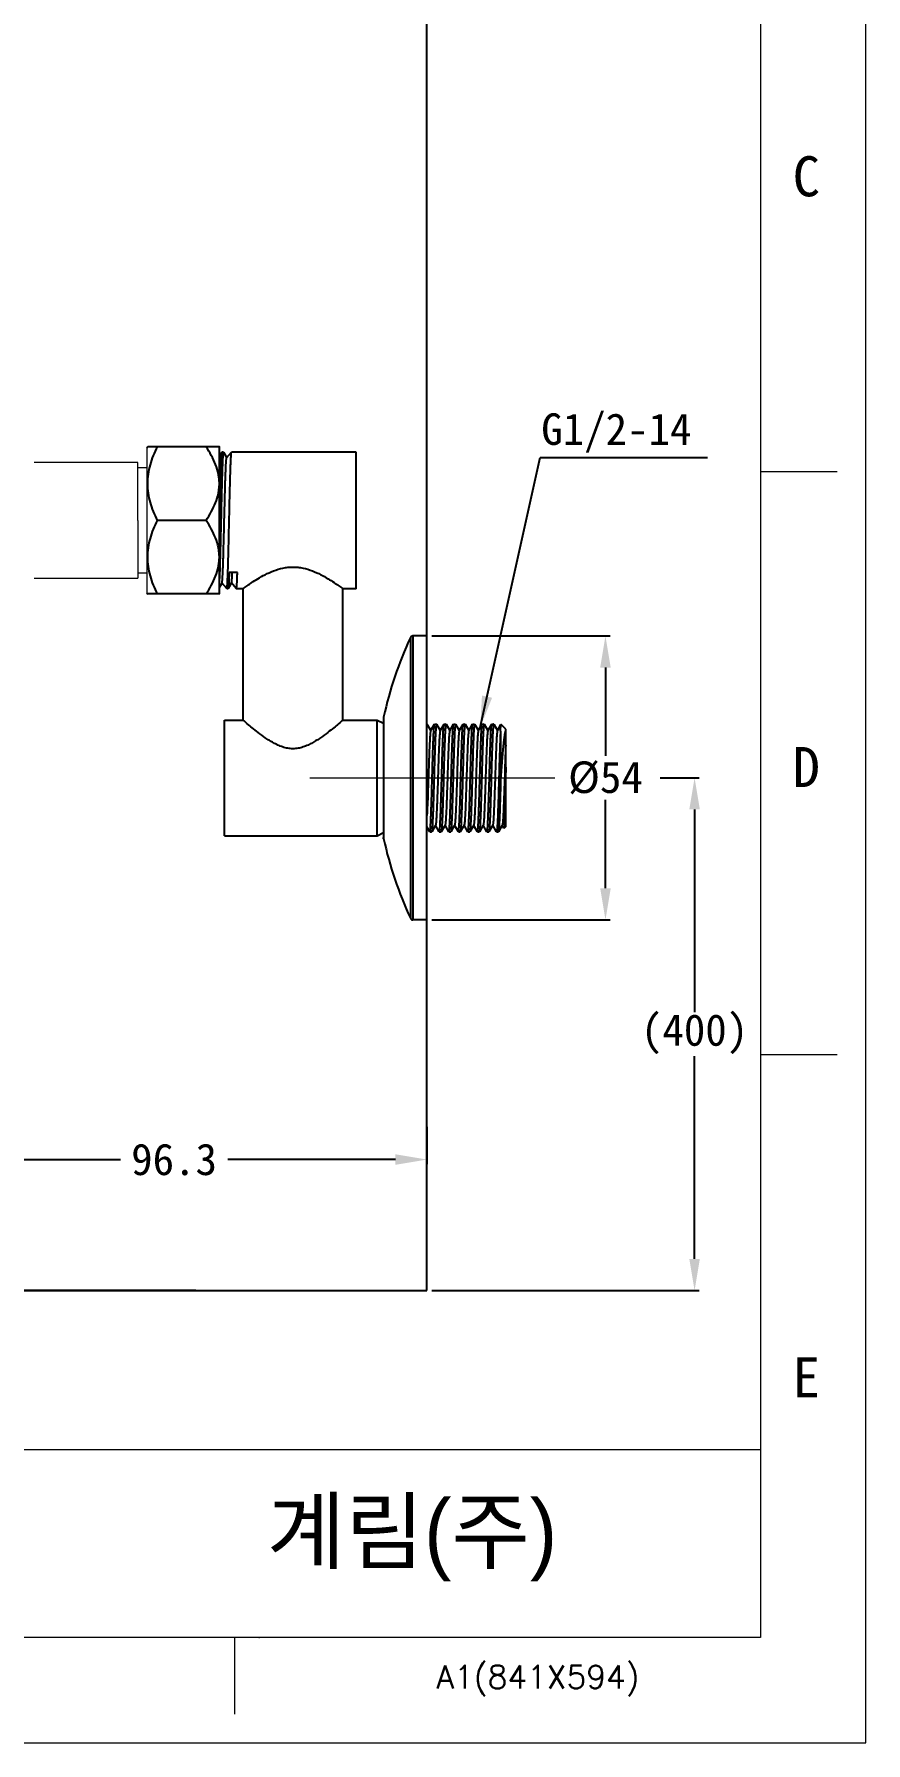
# Model space of a CAD drawing. Header units: millimetres. Extents: x 1891 to 3932, y -543 to 1323.
# Drawn here: x 3773.5 to 3931.8, y -542.6 to -217.5 of the extents above; entities that cross this region are included whole.
import ezdxf

# ---------------------------------------------------------------- set-up
doc = ezdxf.new("R2010")
doc.units = ezdxf.units.MM
doc.linetypes.add('CENTERX2', pattern=[101.6, 63.5, -12.7, 12.7, -12.7])
for name, color, linetype, lineweight in [('CENTER', 1, 'CENTERX2', 15), ('DIM', 3, 'Continuous', 9), ('FORM', 7, 'Continuous', 13)]:
    doc.layers.add(name, color=color, linetype=linetype, lineweight=lineweight)
doc.layers.add('TEXT', color=2, linetype='Continuous')
doc.layers.add('벽', color=2, linetype='Continuous')
doc.styles.add('ROMANS', font='romans')
doc.dimstyles.new('겸용-샤워욕조용1', dxfattribs={"dimscale": 0.6, "dimtxt": 10, "dimasz": 10, "dimexe": 1.5, "dimexo": 1.5, "dimgap": 2, "dimtad": 0, "dimtih": 1, "dimtoh": 1, "dimdec": 1, "dimdsep": 46, "dimtxsty": 'Standard', "dimcen": 2.5, "dimclrd": 5, "dimclre": 5, "dimclrt": 5, "dimadec": 1, "dimazin": 2, "dimtfac": 1, "dimtdec": 1, "dimtmove": 0, "dimatfit": 3, "dimfxl": 1.25, "dimarcsym": 0})

# ---------------------------------------------------------------- blocks, each defined once
blk = doc.blocks.new('*D61')
at = {"layer": 'Defpoints', "color": 0, "lineweight": 18, "transparency": 16777216}
for p in [(3805.17, -186.75), (3570.19, -456.53), (3805.17, -456.53)]:
    blk.add_point(p, dxfattribs=at)
at = {"layer": 'DIM', "color": 5, "lineweight": -2, "transparency": 16777216}
for p, q in [((3804.27, -186.75), (3569.29, -186.75)), ((3570.19, -192.75), (3570.19, -317.44)), ((3570.19, -450.53), (3570.19, -325.84)), ((3804.27, -456.53), (3569.29, -456.53))]:
    blk.add_line(p, q, dxfattribs=at)
at = {"layer": 'DIM', "color": 5, "lineweight": 18, "transparency": 16777216}
for points in [[(3569.19, -192.75), (3571.19, -192.75), (3570.19, -186.75)], [(3569.19, -450.53), (3571.19, -450.53), (3570.19, -456.53)]]:
    blk.add_solid(points, dxfattribs=at)
at = {"layer": 'DIM', "color": 5, "transparency": 16777216, "insert": (3570.19, -321.64), "char_height": 6, "attachment_point": 5}
blk.add_mtext('(1600)', dxfattribs=at)
blk = doc.blocks.new('*D64')
at = {"layer": 'Defpoints', "color": 0, "lineweight": 18, "transparency": 16777216}
for p in [(3848.25, -332.01), (3848.25, -386.01), (3882.22, -386.01)]:
    blk.add_point(p, dxfattribs=at)
at = {"layer": 'DIM', "color": 5, "lineweight": -2, "transparency": 16777216}
for p, q in [((3849.15, -332.01), (3883.12, -332.01)), ((3882.22, -338.01), (3882.22, -354.81)), ((3882.22, -380.01), (3882.22, -363.21)), ((3849.15, -386.01), (3883.12, -386.01))]:
    blk.add_line(p, q, dxfattribs=at)
at = {"layer": 'DIM', "color": 5, "lineweight": 18, "transparency": 16777216}
for points in [[(3881.22, -338.01), (3883.22, -338.01), (3882.22, -332.01)], [(3881.22, -380.01), (3883.22, -380.01), (3882.22, -386.01)]]:
    blk.add_solid(points, dxfattribs=at)
at = {"layer": 'DIM', "color": 5, "transparency": 16777216, "insert": (3882.22, -359.01), "char_height": 6, "attachment_point": 5}
blk.add_mtext('%%C54', dxfattribs=at)
blk = doc.blocks.new('*D65')
at = {"layer": 'Defpoints', "color": 0, "lineweight": 18, "transparency": 16777216}
for p in [(3891.71, -359.01), (3848.25, -456.53), (3899.18, -456.53)]:
    blk.add_point(p, dxfattribs=at)
at = {"layer": 'DIM', "color": 5, "lineweight": -2, "transparency": 16777216}
for p, q in [((3892.61, -359.01), (3900.08, -359.01)), ((3899.18, -365.01), (3899.18, -403.57)), ((3899.18, -450.53), (3899.18, -411.97)), ((3849.15, -456.53), (3900.08, -456.53))]:
    blk.add_line(p, q, dxfattribs=at)
at = {"layer": 'DIM', "color": 5, "lineweight": 18, "transparency": 16777216}
for points in [[(3898.18, -365.01), (3900.18, -365.01), (3899.18, -359.01)], [(3898.18, -450.53), (3900.18, -450.53), (3899.18, -456.53)]]:
    blk.add_solid(points, dxfattribs=at)
at = {"layer": 'DIM', "color": 5, "transparency": 16777216, "insert": (3899.18, -407.77), "char_height": 6, "attachment_point": 5}
blk.add_mtext('(400)', dxfattribs=at)
blk = doc.blocks.new('*D66')
at = {"layer": 'Defpoints', "color": 0, "lineweight": 18, "transparency": 16777216}
for p in [(3752, -424.51), (3848.25, -424.51), (3848.25, -431.62)]:
    blk.add_point(p, dxfattribs=at)
at = {"layer": 'DIM', "color": 5, "lineweight": -2, "transparency": 16777216}
for p, q in [((3752, -425.41), (3752, -432.52)), ((3848.25, -425.41), (3848.25, -432.52)), ((3758, -431.62), (3789.93, -431.62)), ((3842.25, -431.62), (3810.33, -431.62))]:
    blk.add_line(p, q, dxfattribs=at)
at = {"layer": 'DIM', "color": 5, "lineweight": 18, "transparency": 16777216}
for points in [[(3758, -430.62), (3758, -432.62), (3752, -431.62)], [(3842.25, -430.62), (3842.25, -432.62), (3848.25, -431.62)]]:
    blk.add_solid(points, dxfattribs=at)
at = {"layer": 'DIM', "color": 5, "transparency": 16777216, "insert": (3800.13, -431.62), "char_height": 6, "attachment_point": 5}
blk.add_mtext('96.3', dxfattribs=at)

msp = doc.modelspace()

# ---------------------------------------------------------------- linework, layer by layer
at = {"linetype": 'Continuous', "lineweight": 18}
for p, q in [((3793.25, -299.01), (3773.5, -299.01)), ((3793.25, -310.01), (3793.25, -299.01)), ((3794.95, -300.01), (3793.25, -300.01)), ((3793.25, -310.01), (3793.25, -321.01)), ((3773.5, -321.01), (3793.25, -321.01)), ((3793.25, -320.01), (3794.95, -320.01))]:
    msp.add_line(p, q, dxfattribs=at)
at = {"linetype": 'Continuous'}
for p, q in [((3794.95, -296.2), (3795.13, -295.99)), ((3808.75, -296.01), (3795.11, -296.01)), ((3808.73, -295.99), (3808.75, -296.01)), ((3808.75, -324.01), (3808.75, -296.01)), ((3808.75, -297.61), (3809.25, -297.01)), ((3809.25, -297.01), (3809.26, -297.01)), ((3809.5, -297.01), (3809.26, -297.01)), ((3809.51, -297.02), (3809.5, -297.01)), ((3809.51, -297.02), (3810.14, -298.12)), ((3810.13, -298.13), (3811.06, -297.01)), ((3811.06, -297.01), (3811.07, -297.01)), ((3834.75, -297.01), (3811.07, -297.01)), ((3834.75, -323.01), (3834.75, -297.01)), ((3806.21, -310.01), (3796.96, -310.01)), ((3812.18, -319.91), (3810.61, -319.91)), ((3794.95, -323.82), (3795.13, -324.03)), ((3808.75, -324.01), (3795.11, -324.01)), ((3808.73, -324.03), (3808.75, -324.01)), ((3809.25, -321.89), (3808.75, -322.74)), ((3810.16, -323), (3809.24, -321.91)), ((3810.16, -323), (3810.17, -323.01)), ((3810.41, -323.01), (3810.17, -323.01)), ((3810.42, -323), (3810.41, -323.01)), ((3811.06, -321.89), (3810.42, -323)), ((3811.97, -323), (3811.05, -321.91)), ((3811.97, -323), (3811.98, -323.01)), ((3813.25, -323.01), (3811.98, -323.01)), ((3813.25, -348.01), (3813.25, -323.01)), ((3832.25, -348.01), (3832.25, -323.01)), ((3834.75, -323.01), (3832.25, -323.01)), ((3845.12, -332.3), (3845.12, -385.72)), ((3845.57, -332.01), (3845.57, -386.01)), ((3848.25, -332.01), (3845.57, -332.01)), ((3848.25, -386.01), (3848.25, -332.01)), ((3840, -347.45), (3839.98, -347.66)), ((3839.98, -347.7), (3839.98, -370.32)), ((3840, -347.45), (3840, -370.57)), ((3809.75, -370.01), (3809.75, -348.01)), ((3809.75, -348.01), (3813.25, -348.01)), ((3832.25, -348.01), (3838.75, -348.01)), ((3838.75, -370.01), (3838.75, -348.01)), ((3838.75, -348.01), (3839.98, -348.62)), ((3848.25, -348.77), (3848.97, -350.02)), ((3848.95, -350.04), (3849.69, -348.77)), ((3849.69, -348.77), (3849.7, -348.76)), ((3849.7, -348.76), (3850.05, -348.76)), ((3850.07, -348.77), (3850.05, -348.76)), ((3850.07, -348.77), (3850.78, -350.02)), ((3850.77, -350.04), (3851.5, -348.77)), ((3851.5, -348.77), (3851.52, -348.76)), ((3851.52, -348.76), (3851.86, -348.76)), ((3851.88, -348.77), (3851.86, -348.76)), ((3851.88, -348.77), (3852.6, -350.02)), ((3852.58, -350.04), (3853.32, -348.77)), ((3853.32, -348.77), (3853.33, -348.76)), ((3853.33, -348.76), (3853.68, -348.76)), ((3853.69, -348.77), (3853.68, -348.76)), ((3853.69, -348.77), (3854.41, -350.02)), ((3854.4, -350.04), (3855.13, -348.77)), ((3855.13, -348.77), (3855.15, -348.76)), ((3855.15, -348.76), (3855.49, -348.76)), ((3855.51, -348.77), (3855.49, -348.76)), ((3855.51, -348.77), (3856.23, -350.02)), ((3856.21, -350.04), (3856.95, -348.77)), ((3856.95, -348.77), (3856.96, -348.76)), ((3856.96, -348.76), (3857.31, -348.76)), ((3857.32, -348.77), (3857.31, -348.76)), ((3857.32, -348.77), (3858.04, -350.02)), ((3858.02, -350.04), (3858.76, -348.77)), ((3858.76, -348.77), (3858.77, -348.76)), ((3858.77, -348.76), (3859.12, -348.76)), ((3859.14, -348.77), (3859.12, -348.76)), ((3859.14, -348.77), (3859.85, -350.02)), ((3859.84, -350.04), (3860.57, -348.77)), ((3860.57, -348.77), (3860.59, -348.76)), ((3860.59, -348.76), (3860.94, -348.76)), ((3860.95, -348.77), (3860.94, -348.76)), ((3860.95, -348.77), (3861.67, -350.02)), ((3861.65, -350.04), (3862.34, -348.86)), ((3862.25, -350.14), (3862.25, -360.59)), ((3862.34, -348.86), (3862.35, -348.86)), ((3863.25, -349.76), (3862.35, -348.86)), ((3863.25, -368.26), (3863.25, -349.76)), ((3809.75, -370.01), (3838.75, -370.01)), ((3838.75, -370.01), (3839.98, -369.39)), ((3840, -370.57), (3839.98, -370.36)), ((3848.78, -369.25), (3848.25, -368.33)), ((3848.78, -369.25), (3848.8, -369.26)), ((3848.8, -369.26), (3849.14, -369.26)), ((3849.16, -369.25), (3849.14, -369.26)), ((3849.89, -367.97), (3849.16, -369.25)), ((3850.6, -369.25), (3849.88, -368)), ((3850.6, -369.25), (3850.61, -369.26)), ((3850.61, -369.26), (3850.96, -369.26)), ((3850.97, -369.25), (3850.96, -369.26)), ((3851.71, -367.97), (3850.97, -369.25)), ((3852.41, -369.25), (3851.69, -368)), ((3852.41, -369.25), (3852.43, -369.26)), ((3852.43, -369.26), (3852.77, -369.26)), ((3852.79, -369.25), (3852.77, -369.26)), ((3853.52, -367.97), (3852.79, -369.25)), ((3854.23, -369.25), (3853.51, -368)), ((3854.23, -369.25), (3854.24, -369.26)), ((3854.24, -369.26), (3854.59, -369.26)), ((3854.6, -369.25), (3854.59, -369.26)), ((3855.34, -367.97), (3854.6, -369.25)), ((3856.04, -369.25), (3855.32, -368)), ((3856.04, -369.25), (3856.05, -369.26)), ((3856.05, -369.26), (3856.4, -369.26)), ((3856.41, -369.25), (3856.4, -369.26)), ((3857.15, -367.97), (3856.41, -369.25)), ((3857.85, -369.25), (3857.13, -368)), ((3857.85, -369.25), (3857.87, -369.26)), ((3857.87, -369.26), (3858.21, -369.26)), ((3858.23, -369.25), (3858.21, -369.26)), ((3858.96, -367.97), (3858.23, -369.25)), ((3859.67, -369.25), (3858.95, -368)), ((3859.67, -369.25), (3859.68, -369.26)), ((3859.68, -369.26), (3860.03, -369.26)), ((3860.04, -369.25), (3860.03, -369.26)), ((3860.78, -367.97), (3860.04, -369.25)), ((3861.48, -369.25), (3860.76, -368)), ((3861.5, -369.26), (3861.48, -369.25)), ((3861.5, -369.26), (3861.84, -369.26)), ((3861.86, -369.25), (3861.84, -369.26)), ((3862.59, -367.97), (3861.86, -369.25)), ((3862.91, -368.58), (3862.58, -368)), ((3862.92, -368.59), (3862.91, -368.58)), ((3863.25, -368.26), (3862.92, -368.59)), ((3848.25, -386.01), (3845.57, -386.01))]:
    msp.add_line(p, q, dxfattribs=at)
at = {"lineweight": 18}
msp.add_line((3794.95, -296.2), (3794.95, -323.82), dxfattribs=at)
at = {"linetype": 'Continuous'}
for centre, radius, start, end in [((3909.98, -362.62), 71.6, 154.9417, 167.7627), ((3845.57, -332.51), 0.5, 90, 154.9417), ((3909.98, -355.39), 71.6, 192.2373, 205.0583), ((3845.57, -385.51), 0.5, 205.0583, 270)]:
    msp.add_arc(centre, radius, start, end, dxfattribs=at)
for points, knots in [([(3796.96, -310.01), (3796.69, -309.46), (3796.19, -308.34), (3795.59, -306.6), (3795.2, -304.82), (3795.07, -303.01), (3795.2, -301.2), (3795.59, -299.42), (3796.19, -297.68), (3796.69, -296.56), (3796.96, -296.01)], [0, 0, 0, 0, 0.1264, 0.251772, 0.376187, 0.5, 0.623813, 0.748228, 0.873599, 1, 1, 1, 1]), ([(3806.21, -310.01), (3806.57, -309.48), (3807.24, -308.4), (3808.06, -306.68), (3808.52, -305.17), (3808.71, -303.94), (3808.76, -303.01), (3808.71, -302.08), (3808.52, -300.85), (3808.06, -299.34), (3807.24, -297.62), (3806.57, -296.54), (3806.21, -296.01)], [0, 0, 0, 0, 0.127249, 0.252923, 0.376955, 0.438557, 0.5, 0.561443, 0.623045, 0.747077, 0.872751, 1, 1, 1, 1]), ([(3808.8, -310.01), (3808.82, -309.18), (3808.86, -307.55), (3808.91, -305.54), (3808.94, -304), (3808.97, -302.92), (3809, -301.9), (3809.03, -300.97), (3809.05, -300.11), (3809.08, -299.35), (3809.11, -298.69), (3809.13, -298.21), (3809.15, -297.87), (3809.17, -297.66), (3809.18, -297.48), (3809.19, -297.33), (3809.21, -297.21), (3809.22, -297.12), (3809.23, -297.06), (3809.24, -297.03), (3809.25, -297.02), (3809.25, -297.01)], [0, 0, 0, 0, 0.191766, 0.3764, 0.463891, 0.547066, 0.625151, 0.69742, 0.763204, 0.821888, 0.872929, 0.915857, 0.93415, 0.950275, 0.964194, 0.975875, 0.985298, 0.992448, 0.997325, 0.998927, 1, 1, 1, 1]), ([(3809.5, -297.01), (3809.5, -297.01), (3809.49, -297.01), (3809.48, -297.04), (3809.47, -297.08), (3809.45, -297.16), (3809.44, -297.27), (3809.43, -297.41), (3809.41, -297.58), (3809.4, -297.78), (3809.38, -298.01), (3809.37, -298.27), (3809.35, -298.67), (3809.33, -299.23), (3809.3, -299.99), (3809.27, -300.85), (3809.24, -301.79), (3809.21, -302.81), (3809.19, -303.9), (3809.15, -305.46), (3809.1, -307.51), (3809.06, -309.16), (3809.05, -310.01)], [0, 0, 0, 0, 0.000622, 0.001676, 0.005443, 0.01154, 0.019991, 0.030785, 0.043902, 0.059316, 0.076989, 0.096882, 0.118947, 0.169376, 0.227796, 0.293647, 0.366293, 0.445038, 0.529123, 0.617742, 0.805123, 1, 1, 1, 1]), ([(3809.25, -321.89), (3809.25, -321.88), (3809.26, -321.84), (3809.28, -321.78), (3809.29, -321.68), (3809.3, -321.57), (3809.32, -321.42), (3809.34, -321.17), (3809.36, -320.8), (3809.39, -320.28), (3809.41, -319.67), (3809.44, -318.97), (3809.47, -318.18), (3809.5, -317.32), (3809.53, -316.05), (3809.58, -314.34), (3809.63, -312.17), (3809.69, -309.93), (3809.74, -307.69), (3809.79, -305.87), (3809.83, -304.47), (3809.85, -303.49), (3809.88, -302.57), (3809.91, -301.72), (3809.94, -300.95), (3809.96, -300.26), (3809.99, -299.66), (3810.01, -299.22), (3810.03, -298.91), (3810.05, -298.72), (3810.06, -298.56), (3810.08, -298.42), (3810.09, -298.31), (3810.1, -298.22), (3810.11, -298.17), (3810.12, -298.14), (3810.13, -298.13), (3810.13, -298.13)], [0, 0, 0, 0, 0.001686, 0.004474, 0.008384, 0.013415, 0.019558, 0.026802, 0.044526, 0.066431, 0.092316, 0.121947, 0.15505, 0.191323, 0.230433, 0.315701, 0.407727, 0.503133, 0.59842, 0.690089, 0.733508, 0.774779, 0.813522, 0.849381, 0.882028, 0.911162, 0.936517, 0.957862, 0.966967, 0.975001, 0.981947, 0.987787, 0.992512, 0.996116, 0.9986, 0.99943, 1, 1, 1, 1]), ([(3810.62, -310.01), (3810.64, -309.18), (3810.67, -307.55), (3810.72, -305.54), (3810.76, -304), (3810.79, -302.92), (3810.81, -301.9), (3810.84, -300.97), (3810.87, -300.11), (3810.9, -299.35), (3810.92, -298.69), (3810.95, -298.21), (3810.97, -297.87), (3810.98, -297.66), (3810.99, -297.48), (3811.01, -297.33), (3811.02, -297.21), (3811.03, -297.12), (3811.05, -297.06), (3811.06, -297.03), (3811.06, -297.02), (3811.06, -297.01)], [0, 0, 0, 0, 0.191766, 0.376402, 0.463893, 0.547067, 0.625151, 0.697421, 0.763205, 0.82189, 0.872931, 0.915859, 0.934152, 0.950276, 0.964195, 0.975876, 0.985299, 0.992448, 0.997325, 0.998928, 1, 1, 1, 1]), ([(3796.96, -324.01), (3796.69, -323.46), (3796.19, -322.34), (3795.59, -320.6), (3795.2, -318.82), (3795.07, -317.01), (3795.2, -315.2), (3795.59, -313.42), (3796.19, -311.68), (3796.69, -310.56), (3796.96, -310.01)], [0, 0, 0, 0, 0.126401, 0.251772, 0.376188, 0.5, 0.623813, 0.748228, 0.8736, 1, 1, 1, 1]), ([(3806.21, -324.01), (3806.57, -323.48), (3807.24, -322.4), (3808.06, -320.68), (3808.52, -319.17), (3808.71, -317.94), (3808.76, -317.01), (3808.71, -316.08), (3808.52, -314.85), (3808.06, -313.34), (3807.24, -311.62), (3806.57, -310.54), (3806.21, -310.01)], [0, 0, 0, 0, 0.127249, 0.252923, 0.376955, 0.438557, 0.5, 0.561443, 0.623045, 0.747077, 0.872751, 1, 1, 1, 1]), ([(3808.75, -312.42), (3808.76, -312.22), (3808.77, -311.42), (3808.79, -310.61), (3808.8, -310.01)], [0, 0, 0, 0, 0.248122, 1, 1, 1, 1]), ([(3809.05, -310.01), (3809.02, -311.1), (3808.97, -313.22), (3808.9, -316.22), (3808.83, -318.82), (3808.78, -320.4), (3808.75, -321.09)], [0, 0, 0, 0, 0.296087, 0.572996, 0.812807, 1, 1, 1, 1]), ([(3810.17, -323.01), (3810.17, -323.01), (3810.17, -323), (3810.18, -322.98), (3810.2, -322.94), (3810.21, -322.86), (3810.22, -322.75), (3810.24, -322.61), (3810.25, -322.44), (3810.27, -322.24), (3810.28, -322.01), (3810.29, -321.75), (3810.31, -321.35), (3810.34, -320.78), (3810.37, -320.03), (3810.39, -319.17), (3810.42, -318.23), (3810.45, -317.21), (3810.48, -316.12), (3810.52, -314.56), (3810.56, -312.51), (3810.6, -310.85), (3810.62, -310.01)], [0, 0, 0, 0, 0.000622, 0.001676, 0.005443, 0.01154, 0.019991, 0.030785, 0.043903, 0.059317, 0.076991, 0.096883, 0.118948, 0.169377, 0.227797, 0.293647, 0.366293, 0.445038, 0.529124, 0.617744, 0.805124, 1, 1, 1, 1]), ([(3810.61, -319.91), (3810.6, -320.13), (3810.59, -320.55), (3810.56, -321.15), (3810.54, -321.66), (3810.52, -322.09), (3810.5, -322.4), (3810.48, -322.61), (3810.47, -322.73), (3810.45, -322.83), (3810.44, -322.91), (3810.43, -322.96), (3810.42, -322.99), (3810.42, -323)], [0, 0, 0, 0, 0.215269, 0.406999, 0.573701, 0.714281, 0.827811, 0.874179, 0.913516, 0.945772, 0.970911, 0.988941, 1, 1, 1, 1]), ([(3811.06, -321.89), (3811.06, -321.88), (3811.07, -321.86), (3811.08, -321.82), (3811.09, -321.77), (3811.1, -321.68), (3811.12, -321.53), (3811.14, -321.3), (3811.16, -321.03), (3811.18, -320.71), (3811.2, -320.33), (3811.21, -320.07), (3811.22, -319.93)], [0, 0, 0, 0, 0.013035, 0.032635, 0.058959, 0.092038, 0.178415, 0.291545, 0.430925, 0.595954, 0.785912, 1, 1, 1, 1]), ([(3811.98, -323.01), (3811.98, -323.01), (3811.99, -323.01), (3812, -322.99), (3812.01, -322.95), (3812.02, -322.89), (3812.03, -322.8), (3812.04, -322.69), (3812.06, -322.55), (3812.07, -322.39), (3812.09, -322.13), (3812.11, -321.74), (3812.13, -321.21), (3812.16, -320.59), (3812.17, -320.15), (3812.18, -319.91)], [0, 0, 0, 0, 0.002281, 0.005945, 0.018762, 0.039389, 0.067941, 0.104405, 0.148734, 0.200863, 0.260694, 0.402981, 0.574541, 0.774115, 1, 1, 1, 1]), ([(3813.25, -323.01), (3813.51, -322.82), (3814.05, -322.43), (3814.99, -321.79), (3816.12, -321.07), (3817.49, -320.3), (3819.06, -319.58), (3820.53, -319.12), (3821.78, -318.92), (3822.75, -318.87), (3823.72, -318.92), (3824.97, -319.12), (3826.44, -319.58), (3828.01, -320.3), (3829.38, -321.07), (3830.51, -321.79), (3831.45, -322.43), (3832, -322.82), (3832.25, -323.01)], [0, 0, 0, 0, 0.04496, 0.096206, 0.161207, 0.236479, 0.319425, 0.407999, 0.453768, 0.5, 0.546232, 0.592001, 0.680575, 0.763521, 0.838793, 0.903794, 0.95504, 1, 1, 1, 1]), ([(3832.25, -348.01), (3831.98, -348.24), (3831.41, -348.73), (3830.46, -349.52), (3829.33, -350.42), (3828.24, -351.22), (3827.26, -351.87), (3826.47, -352.35), (3825.62, -352.78), (3824.71, -353.15), (3823.91, -353.36), (3823.25, -353.45), (3822.75, -353.47), (3822.25, -353.45), (3821.59, -353.36), (3820.79, -353.15), (3819.88, -352.78), (3819.04, -352.35), (3818.24, -351.87), (3817.27, -351.22), (3816.18, -350.42), (3815.04, -349.52), (3814.09, -348.73), (3813.52, -348.24), (3813.25, -348.01)], [0, 0, 0, 0, 0.04753, 0.100639, 0.166818, 0.242187, 0.282434, 0.324038, 0.366795, 0.410524, 0.455017, 0.477477, 0.5, 0.522523, 0.544983, 0.589476, 0.633206, 0.675963, 0.717566, 0.757813, 0.833182, 0.899361, 0.95247, 1, 1, 1, 1]), ([(3848.95, -350.04), (3848.95, -350.05), (3848.94, -350.07), (3848.93, -350.13), (3848.91, -350.24), (3848.89, -350.41), (3848.86, -350.62), (3848.84, -350.89), (3848.82, -351.2), (3848.8, -351.56), (3848.77, -352.12), (3848.73, -352.92), (3848.69, -353.97), (3848.65, -355.15), (3848.6, -356.41), (3848.56, -357.73), (3848.51, -359.09), (3848.47, -360.44), (3848.42, -362.15), (3848.35, -364.05), (3848.29, -365.52), (3848.25, -366.17)], [0, 0, 0, 0, 0.001722, 0.004202, 0.011492, 0.021903, 0.035389, 0.051884, 0.071293, 0.093508, 0.118402, 0.175637, 0.241679, 0.315001, 0.393908, 0.476574, 0.561084, 0.645482, 0.727814, 0.878748, 1, 1, 1, 1]), ([(3849.25, -359.01), (3849.27, -358.36), (3849.31, -357.09), (3849.36, -355.25), (3849.4, -353.78), (3849.44, -352.7), (3849.47, -351.96), (3849.5, -351.29), (3849.52, -350.69), (3849.55, -350.16), (3849.58, -349.72), (3849.6, -349.4), (3849.62, -349.18), (3849.63, -349.06), (3849.65, -348.95), (3849.66, -348.87), (3849.67, -348.81), (3849.68, -348.78), (3849.69, -348.77)], [0, 0, 0, 0, 0.189142, 0.371451, 0.540374, 0.617885, 0.689815, 0.755519, 0.814399, 0.865927, 0.909643, 0.945155, 0.959738, 0.972162, 0.982403, 0.99045, 0.996304, 1, 1, 1, 1]), ([(3850.05, -348.76), (3850.04, -348.76), (3850.04, -348.77), (3850.03, -348.79), (3850.02, -348.82), (3850.01, -348.88), (3849.99, -348.96), (3849.98, -349.07), (3849.96, -349.27), (3849.93, -349.57), (3849.91, -350), (3849.88, -350.51), (3849.85, -351.11), (3849.82, -351.79), (3849.79, -352.53), (3849.77, -353.33), (3849.74, -354.19), (3849.7, -355.42), (3849.65, -357.04), (3849.62, -358.34), (3849.6, -359.01)], [0, 0, 0, 0, 0.001831, 0.003485, 0.005699, 0.011855, 0.020344, 0.031165, 0.044305, 0.077414, 0.119381, 0.169804, 0.228211, 0.294037, 0.366652, 0.445356, 0.529396, 0.617968, 0.805239, 1, 1, 1, 1]), ([(3850.77, -350.04), (3850.76, -350.05), (3850.75, -350.08), (3850.74, -350.14), (3850.73, -350.21), (3850.71, -350.35), (3850.68, -350.57), (3850.66, -350.89), (3850.63, -351.28), (3850.6, -351.74), (3850.58, -352.27), (3850.55, -352.86), (3850.52, -353.5), (3850.48, -354.45), (3850.44, -355.73), (3850.39, -357.34), (3850.33, -359.01), (3850.28, -360.68), (3850.22, -362.29), (3850.18, -363.57), (3850.14, -364.52), (3850.11, -365.16), (3850.09, -365.75), (3850.06, -366.28), (3850.03, -366.74), (3850.01, -367.13), (3849.98, -367.45), (3849.96, -367.67), (3849.94, -367.81), (3849.92, -367.88), (3849.91, -367.93), (3849.9, -367.96), (3849.89, -367.97)], [0, 0, 0, 0, 0.002023, 0.005107, 0.009275, 0.014527, 0.028249, 0.046176, 0.068154, 0.09399, 0.123458, 0.156291, 0.192202, 0.230865, 0.315051, 0.405843, 0.5, 0.594156, 0.684948, 0.769134, 0.807798, 0.843707, 0.876542, 0.906009, 0.931845, 0.953824, 0.971749, 0.985473, 0.990724, 0.994891, 0.997977, 1, 1, 1, 1]), ([(3851.07, -359.01), (3851.08, -358.36), (3851.12, -357.09), (3851.17, -355.25), (3851.22, -353.78), (3851.26, -352.7), (3851.28, -351.96), (3851.31, -351.29), (3851.34, -350.69), (3851.36, -350.16), (3851.39, -349.72), (3851.42, -349.4), (3851.43, -349.18), (3851.45, -349.06), (3851.46, -348.95), (3851.47, -348.87), (3851.49, -348.81), (3851.5, -348.78), (3851.5, -348.77)], [0, 0, 0, 0, 0.189142, 0.371454, 0.540379, 0.617889, 0.689819, 0.755522, 0.814402, 0.86593, 0.909646, 0.945157, 0.959739, 0.972164, 0.982404, 0.990451, 0.996304, 1, 1, 1, 1]), ([(3851.86, -348.76), (3851.86, -348.76), (3851.85, -348.77), (3851.84, -348.79), (3851.83, -348.82), (3851.82, -348.88), (3851.81, -348.96), (3851.79, -349.07), (3851.77, -349.27), (3851.75, -349.57), (3851.72, -350), (3851.69, -350.51), (3851.66, -351.11), (3851.64, -351.79), (3851.61, -352.53), (3851.58, -353.33), (3851.55, -354.19), (3851.51, -355.42), (3851.47, -357.04), (3851.43, -358.34), (3851.41, -359.01)], [0, 0, 0, 0, 0.001832, 0.003485, 0.005699, 0.011856, 0.020345, 0.031166, 0.044305, 0.077415, 0.119381, 0.169804, 0.22821, 0.294035, 0.366648, 0.445352, 0.529393, 0.617966, 0.805239, 1, 1, 1, 1]), ([(3852.58, -350.04), (3852.58, -350.05), (3852.57, -350.08), (3852.55, -350.14), (3852.54, -350.21), (3852.52, -350.35), (3852.5, -350.57), (3852.47, -350.89), (3852.44, -351.28), (3852.42, -351.74), (3852.39, -352.27), (3852.36, -352.86), (3852.34, -353.5), (3852.3, -354.45), (3852.25, -355.73), (3852.2, -357.34), (3852.15, -359.01), (3852.09, -360.68), (3852.04, -362.29), (3851.99, -363.57), (3851.95, -364.52), (3851.93, -365.16), (3851.9, -365.75), (3851.87, -366.28), (3851.85, -366.74), (3851.82, -367.13), (3851.79, -367.45), (3851.77, -367.67), (3851.75, -367.81), (3851.74, -367.88), (3851.72, -367.93), (3851.71, -367.96), (3851.71, -367.97)], [0, 0, 0, 0, 0.002024, 0.005109, 0.009276, 0.014527, 0.028251, 0.046177, 0.068155, 0.093992, 0.123458, 0.156293, 0.192202, 0.230866, 0.315052, 0.405844, 0.500001, 0.594157, 0.684949, 0.769135, 0.807798, 0.843708, 0.876543, 0.906009, 0.931846, 0.953823, 0.971751, 0.985473, 0.990725, 0.994893, 0.997977, 1, 1, 1, 1]), ([(3852.88, -359.01), (3852.9, -358.36), (3852.93, -357.09), (3852.99, -355.25), (3853.03, -353.78), (3853.07, -352.7), (3853.1, -351.96), (3853.12, -351.29), (3853.15, -350.69), (3853.18, -350.16), (3853.21, -349.72), (3853.23, -349.4), (3853.25, -349.18), (3853.26, -349.06), (3853.28, -348.95), (3853.29, -348.87), (3853.3, -348.81), (3853.31, -348.78), (3853.32, -348.77)], [0, 0, 0, 0, 0.189143, 0.371457, 0.540385, 0.617895, 0.689823, 0.755525, 0.814404, 0.865932, 0.909647, 0.945158, 0.95974, 0.972164, 0.982405, 0.990451, 0.996304, 1, 1, 1, 1]), ([(3853.68, -348.76), (3853.67, -348.76), (3853.66, -348.77), (3853.66, -348.79), (3853.65, -348.82), (3853.63, -348.88), (3853.62, -348.96), (3853.61, -349.07), (3853.59, -349.27), (3853.56, -349.57), (3853.53, -350), (3853.51, -350.51), (3853.48, -351.11), (3853.45, -351.78), (3853.42, -352.53), (3853.39, -353.33), (3853.37, -354.19), (3853.33, -355.42), (3853.28, -357.04), (3853.24, -358.34), (3853.23, -359.01)], [0, 0, 0, 0, 0.001829, 0.003482, 0.005694, 0.011848, 0.020334, 0.031153, 0.04429, 0.077396, 0.11936, 0.169781, 0.228185, 0.294009, 0.366622, 0.445328, 0.529371, 0.617948, 0.805229, 1, 1, 1, 1]), ([(3854.4, -350.04), (3854.39, -350.05), (3854.38, -350.07), (3854.37, -350.13), (3854.35, -350.23), (3854.33, -350.38), (3854.31, -350.58), (3854.29, -350.83), (3854.27, -351.12), (3854.25, -351.45), (3854.22, -351.97), (3854.18, -352.72), (3854.14, -353.71), (3854.1, -354.81), (3854.06, -356), (3854.02, -357.25), (3853.96, -358.98), (3853.89, -361.09), (3853.81, -363.45), (3853.75, -364.93), (3853.72, -365.61)], [0, 0, 0, 0, 0.001697, 0.004117, 0.011185, 0.021233, 0.034225, 0.050104, 0.068783, 0.090171, 0.114152, 0.169374, 0.233276, 0.304497, 0.381517, 0.462694, 0.546294, 0.713608, 0.869247, 1, 1, 1, 1]), ([(3854.69, -359.01), (3854.71, -358.36), (3854.75, -357.09), (3854.8, -355.25), (3854.85, -353.78), (3854.88, -352.7), (3854.91, -351.96), (3854.94, -351.29), (3854.97, -350.69), (3854.99, -350.16), (3855.02, -349.72), (3855.04, -349.4), (3855.06, -349.18), (3855.08, -349.06), (3855.09, -348.95), (3855.1, -348.87), (3855.12, -348.81), (3855.13, -348.78), (3855.13, -348.77)], [0, 0, 0, 0, 0.189144, 0.371459, 0.540387, 0.617897, 0.689825, 0.755525, 0.814404, 0.865931, 0.909646, 0.945157, 0.95974, 0.972164, 0.982404, 0.990451, 0.996304, 1, 1, 1, 1]), ([(3855.49, -348.76), (3855.49, -348.76), (3855.48, -348.77), (3855.47, -348.79), (3855.46, -348.82), (3855.45, -348.88), (3855.43, -348.96), (3855.42, -349.07), (3855.4, -349.27), (3855.38, -349.57), (3855.35, -350), (3855.32, -350.51), (3855.29, -351.11), (3855.26, -351.78), (3855.24, -352.53), (3855.21, -353.33), (3855.18, -354.19), (3855.14, -355.42), (3855.1, -357.04), (3855.06, -358.34), (3855.04, -359.01)], [0, 0, 0, 0, 0.001827, 0.003477, 0.005687, 0.011838, 0.020322, 0.031137, 0.044272, 0.077374, 0.119335, 0.169754, 0.228157, 0.29398, 0.366596, 0.445305, 0.529352, 0.617932, 0.805221, 1, 1, 1, 1]), ([(3856.21, -350.04), (3856.2, -350.05), (3856.19, -350.08), (3856.18, -350.14), (3856.17, -350.21), (3856.15, -350.35), (3856.13, -350.57), (3856.1, -350.89), (3856.07, -351.28), (3856.04, -351.74), (3856.02, -352.27), (3855.99, -352.86), (3855.96, -353.5), (3855.93, -354.45), (3855.88, -355.73), (3855.83, -357.34), (3855.77, -359.01), (3855.72, -360.68), (3855.67, -362.29), (3855.62, -363.57), (3855.58, -364.52), (3855.56, -365.16), (3855.53, -365.75), (3855.5, -366.28), (3855.47, -366.74), (3855.45, -367.13), (3855.42, -367.45), (3855.4, -367.67), (3855.38, -367.81), (3855.37, -367.88), (3855.35, -367.93), (3855.34, -367.96), (3855.34, -367.97)], [0, 0, 0, 0, 0.002023, 0.005109, 0.009276, 0.014527, 0.028251, 0.046176, 0.068155, 0.093991, 0.123458, 0.156292, 0.192202, 0.230866, 0.315052, 0.405844, 0.5, 0.594157, 0.684949, 0.769135, 0.807798, 0.843709, 0.876542, 0.90601, 0.931846, 0.953824, 0.97175, 0.985473, 0.990724, 0.994893, 0.997977, 1, 1, 1, 1]), ([(3856.51, -359.01), (3856.53, -358.36), (3856.56, -357.09), (3856.61, -355.25), (3856.66, -353.78), (3856.7, -352.7), (3856.73, -351.96), (3856.75, -351.29), (3856.78, -350.69), (3856.81, -350.16), (3856.83, -349.72), (3856.86, -349.4), (3856.88, -349.18), (3856.89, -349.06), (3856.9, -348.95), (3856.92, -348.87), (3856.93, -348.81), (3856.94, -348.78), (3856.95, -348.77)], [0, 0, 0, 0, 0.189142, 0.371455, 0.540383, 0.617895, 0.689823, 0.755524, 0.814402, 0.865928, 0.909644, 0.945156, 0.959739, 0.972163, 0.982404, 0.990451, 0.996304, 1, 1, 1, 1]), ([(3857.31, -348.76), (3857.3, -348.76), (3857.29, -348.77), (3857.28, -348.79), (3857.27, -348.82), (3857.26, -348.88), (3857.25, -348.96), (3857.23, -349.07), (3857.21, -349.27), (3857.19, -349.57), (3857.16, -350), (3857.13, -350.51), (3857.11, -351.11), (3857.08, -351.78), (3857.05, -352.53), (3857.02, -353.33), (3856.99, -354.19), (3856.96, -355.42), (3856.91, -357.04), (3856.87, -358.34), (3856.85, -359.01)], [0, 0, 0, 0, 0.001827, 0.003478, 0.005688, 0.011839, 0.020324, 0.03114, 0.044275, 0.077379, 0.119339, 0.169759, 0.228162, 0.293987, 0.366604, 0.445313, 0.529359, 0.617939, 0.805223, 1, 1, 1, 1]), ([(3858.02, -350.04), (3858.02, -350.05), (3858.01, -350.08), (3858, -350.14), (3857.98, -350.21), (3857.96, -350.35), (3857.94, -350.57), (3857.91, -350.89), (3857.89, -351.28), (3857.86, -351.74), (3857.83, -352.27), (3857.78, -353.33), (3857.72, -355.02), (3857.64, -357.36), (3857.57, -359.43), (3857.52, -361.1), (3857.48, -362.31), (3857.44, -363.45), (3857.4, -364.5), (3857.36, -365.44), (3857.32, -366.14), (3857.29, -366.64), (3857.27, -366.95), (3857.25, -367.23), (3857.23, -367.46), (3857.21, -367.65), (3857.19, -367.8), (3857.18, -367.89), (3857.16, -367.95), (3857.15, -367.97), (3857.15, -367.97)], [0, 0, 0, 0, 0.002024, 0.005108, 0.009275, 0.014527, 0.02825, 0.046177, 0.068154, 0.093991, 0.123457, 0.156292, 0.271937, 0.405843, 0.547289, 0.617298, 0.684948, 0.748876, 0.807797, 0.860527, 0.906007, 0.925739, 0.943328, 0.95869, 0.971749, 0.982442, 0.990724, 0.996566, 0.998578, 1, 1, 1, 1]), ([(3858.32, -359.01), (3858.34, -358.36), (3858.38, -357.09), (3858.43, -355.25), (3858.47, -353.78), (3858.51, -352.7), (3858.54, -351.96), (3858.57, -351.29), (3858.59, -350.69), (3858.62, -350.16), (3858.65, -349.72), (3858.67, -349.4), (3858.69, -349.18), (3858.7, -349.06), (3858.72, -348.95), (3858.73, -348.87), (3858.74, -348.81), (3858.75, -348.78), (3858.76, -348.77)], [0, 0, 0, 0, 0.189142, 0.371451, 0.540379, 0.617891, 0.68982, 0.755522, 0.814401, 0.865928, 0.909643, 0.945155, 0.959738, 0.972162, 0.982404, 0.990451, 0.996304, 1, 1, 1, 1]), ([(3859.12, -348.76), (3859.11, -348.76), (3859.11, -348.77), (3859.1, -348.79), (3859.09, -348.82), (3859.08, -348.88), (3859.06, -348.96), (3859.05, -349.07), (3859.03, -349.27), (3859, -349.57), (3858.98, -350), (3858.95, -350.51), (3858.92, -351.11), (3858.89, -351.78), (3858.86, -352.53), (3858.84, -353.33), (3858.81, -354.19), (3858.77, -355.42), (3858.72, -357.04), (3858.69, -358.34), (3858.67, -359.01)], [0, 0, 0, 0, 0.001829, 0.003481, 0.005693, 0.011848, 0.020335, 0.031154, 0.044291, 0.077398, 0.119361, 0.169783, 0.228188, 0.294014, 0.36663, 0.445338, 0.529381, 0.617956, 0.805231, 1, 1, 1, 1]), ([(3859.84, -350.04), (3859.83, -350.05), (3859.82, -350.08), (3859.81, -350.14), (3859.8, -350.21), (3859.78, -350.35), (3859.75, -350.57), (3859.73, -350.89), (3859.7, -351.28), (3859.67, -351.74), (3859.65, -352.27), (3859.6, -353.33), (3859.53, -355.02), (3859.45, -357.36), (3859.39, -359.43), (3859.33, -361.1), (3859.29, -362.31), (3859.25, -363.45), (3859.21, -364.5), (3859.17, -365.44), (3859.14, -366.14), (3859.11, -366.64), (3859.09, -366.95), (3859.07, -367.23), (3859.05, -367.46), (3859.03, -367.65), (3859.01, -367.8), (3858.99, -367.89), (3858.98, -367.95), (3858.97, -367.97), (3858.96, -367.97)], [0, 0, 0, 0, 0.002023, 0.005108, 0.009276, 0.014527, 0.02825, 0.046176, 0.068154, 0.09399, 0.123458, 0.156291, 0.271937, 0.405843, 0.547289, 0.617299, 0.684948, 0.748876, 0.807797, 0.860528, 0.906008, 0.925738, 0.943329, 0.958691, 0.971749, 0.982443, 0.990723, 0.996567, 0.998579, 1, 1, 1, 1]), ([(3860.14, -359.01), (3860.15, -358.36), (3860.19, -357.09), (3860.24, -355.25), (3860.29, -353.78), (3860.33, -352.7), (3860.35, -351.96), (3860.38, -351.29), (3860.41, -350.69), (3860.43, -350.16), (3860.46, -349.72), (3860.49, -349.4), (3860.5, -349.18), (3860.52, -349.06), (3860.53, -348.95), (3860.54, -348.87), (3860.56, -348.81), (3860.57, -348.78), (3860.57, -348.77)], [0, 0, 0, 0, 0.189142, 0.37145, 0.540375, 0.617887, 0.689817, 0.75552, 0.8144, 0.865927, 0.909643, 0.945154, 0.959738, 0.972162, 0.982403, 0.99045, 0.996304, 1, 1, 1, 1]), ([(3860.94, -348.76), (3860.93, -348.76), (3860.92, -348.77), (3860.91, -348.79), (3860.9, -348.82), (3860.89, -348.88), (3860.88, -348.96), (3860.86, -349.07), (3860.84, -349.27), (3860.82, -349.57), (3860.79, -350), (3860.76, -350.51), (3860.73, -351.11), (3860.71, -351.78), (3860.68, -352.53), (3860.65, -353.33), (3860.62, -354.19), (3860.58, -355.42), (3860.54, -357.04), (3860.5, -358.34), (3860.48, -359.01)], [0, 0, 0, 0, 0.001829, 0.003481, 0.005693, 0.011848, 0.020334, 0.031153, 0.044291, 0.077397, 0.119361, 0.169783, 0.22819, 0.294016, 0.366632, 0.445339, 0.529382, 0.617955, 0.805231, 1, 1, 1, 1]), ([(3861.65, -350.04), (3861.65, -350.05), (3861.64, -350.08), (3861.62, -350.14), (3861.61, -350.21), (3861.59, -350.35), (3861.57, -350.57), (3861.54, -350.89), (3861.51, -351.28), (3861.49, -351.74), (3861.46, -352.27), (3861.43, -352.86), (3861.41, -353.5), (3861.37, -354.45), (3861.32, -355.73), (3861.27, -357.34), (3861.22, -359.01), (3861.16, -360.68), (3861.11, -362.29), (3861.06, -363.57), (3861.02, -364.52), (3861, -365.16), (3860.97, -365.75), (3860.94, -366.28), (3860.92, -366.74), (3860.89, -367.13), (3860.86, -367.45), (3860.84, -367.67), (3860.82, -367.81), (3860.81, -367.88), (3860.79, -367.93), (3860.78, -367.96), (3860.78, -367.97)], [0, 0, 0, 0, 0.002023, 0.005108, 0.009276, 0.014527, 0.02825, 0.046176, 0.068155, 0.09399, 0.123458, 0.156292, 0.192202, 0.230865, 0.315051, 0.405844, 0.5, 0.594156, 0.684949, 0.769135, 0.807798, 0.843708, 0.876542, 0.906009, 0.931846, 0.953823, 0.971751, 0.985473, 0.990725, 0.994893, 0.997977, 1, 1, 1, 1]), ([(3862.25, -350.14), (3862.23, -350.46), (3862.2, -351.17), (3862.15, -352.33), (3862.11, -353.66), (3862.06, -355.14), (3862.01, -356.72), (3861.97, -358.36), (3861.92, -360.02), (3861.87, -361.65), (3861.83, -363.21), (3861.79, -364.45), (3861.76, -365.37), (3861.73, -366.01), (3861.71, -366.59), (3861.69, -367.13), (3861.66, -367.61), (3861.64, -368.03), (3861.62, -368.39), (3861.59, -368.69), (3861.57, -368.93), (3861.55, -369.09), (3861.53, -369.18), (3861.52, -369.22), (3861.51, -369.24), (3861.51, -369.25), (3861.5, -369.26), (3861.5, -369.26)], [0, 0, 0, 0, 0.049977, 0.110963, 0.181337, 0.259227, 0.342557, 0.429108, 0.516574, 0.602622, 0.684962, 0.761398, 0.796758, 0.829895, 0.860587, 0.888631, 0.913839, 0.936046, 0.955103, 0.970888, 0.983298, 0.992264, 0.995445, 0.99776, 0.9986, 0.999238, 1, 1, 1, 1]), ([(3862.25, -350.14), (3862.25, -350.05), (3862.26, -349.87), (3862.27, -349.63), (3862.28, -349.41), (3862.29, -349.23), (3862.3, -349.09), (3862.31, -348.99), (3862.32, -348.93), (3862.33, -348.9), (3862.33, -348.88), (3862.34, -348.86), (3862.34, -348.86)], [0, 0, 0, 0, 0.217071, 0.409107, 0.575249, 0.714795, 0.82731, 0.912411, 0.94461, 0.969902, 0.988319, 1, 1, 1, 1]), ([(3862.25, -360.59), (3862.29, -359.99), (3862.37, -358.81), (3862.49, -357.07), (3862.61, -355.42), (3862.73, -353.9), (3862.84, -352.75), (3862.92, -351.93), (3862.99, -351.42), (3863.05, -350.97), (3863.11, -350.6), (3863.18, -350.31), (3863.22, -350.14), (3863.25, -350.07)], [0, 0, 0, 0, 0.169338, 0.336045, 0.49483, 0.640446, 0.767911, 0.823402, 0.872704, 0.915362, 0.950985, 0.979264, 1, 1, 1, 1]), ([(3863.25, -352.78), (3863.22, -353.47), (3863.16, -354.96), (3863.08, -357.3), (3863.02, -359.38), (3862.96, -361.05), (3862.92, -362.27), (3862.88, -363.41), (3862.84, -364.47), (3862.8, -365.42), (3862.77, -366.13), (3862.74, -366.63), (3862.72, -366.95), (3862.7, -367.22), (3862.68, -367.46), (3862.66, -367.65), (3862.64, -367.8), (3862.62, -367.89), (3862.6, -367.95), (3862.6, -367.97), (3862.59, -367.97)], [0, 0, 0, 0, 0.136202, 0.294491, 0.462096, 0.545161, 0.625479, 0.701421, 0.771447, 0.834137, 0.888223, 0.911689, 0.932612, 0.950883, 0.966416, 0.979133, 0.98898, 0.995926, 0.998314, 1, 1, 1, 1]), ([(3863.25, -356.94), (3863.25, -357.11), (3863.23, -357.8), (3863.22, -358.49), (3863.21, -359.01)], [0, 0, 0, 0, 0.246631, 1, 1, 1, 1]), ([(3848.8, -369.26), (3848.8, -369.26), (3848.81, -369.25), (3848.82, -369.23), (3848.83, -369.2), (3848.84, -369.14), (3848.86, -369.05), (3848.87, -368.94), (3848.89, -368.75), (3848.91, -368.45), (3848.94, -368.02), (3848.97, -367.5), (3849, -366.91), (3849.03, -366.23), (3849.05, -365.49), (3849.08, -364.69), (3849.11, -363.83), (3849.15, -362.59), (3849.2, -360.98), (3849.23, -359.68), (3849.25, -359.01)], [0, 0, 0, 0, 0.001829, 0.003481, 0.005693, 0.011848, 0.020335, 0.031154, 0.044291, 0.077398, 0.119361, 0.169783, 0.228189, 0.294015, 0.366631, 0.445339, 0.529382, 0.617956, 0.805231, 1, 1, 1, 1]), ([(3849.6, -359.01), (3849.58, -359.66), (3849.54, -360.92), (3849.49, -362.77), (3849.44, -364.24), (3849.41, -365.32), (3849.38, -366.06), (3849.35, -366.73), (3849.32, -367.33), (3849.3, -367.86), (3849.27, -368.3), (3849.25, -368.62), (3849.23, -368.83), (3849.21, -368.96), (3849.2, -369.06), (3849.19, -369.15), (3849.17, -369.2), (3849.16, -369.24), (3849.16, -369.25)], [0, 0, 0, 0, 0.189142, 0.37145, 0.540377, 0.617889, 0.689819, 0.755521, 0.814401, 0.865927, 0.909643, 0.945154, 0.959738, 0.972162, 0.982403, 0.990451, 0.996304, 1, 1, 1, 1]), ([(3850.61, -369.26), (3850.62, -369.26), (3850.63, -369.25), (3850.63, -369.23), (3850.64, -369.2), (3850.66, -369.14), (3850.67, -369.05), (3850.68, -368.94), (3850.7, -368.75), (3850.73, -368.45), (3850.76, -368.02), (3850.78, -367.5), (3850.81, -366.91), (3850.84, -366.23), (3850.87, -365.49), (3850.9, -364.69), (3850.92, -363.83), (3850.96, -362.59), (3851.01, -360.98), (3851.05, -359.68), (3851.07, -359.01)], [0, 0, 0, 0, 0.001829, 0.00348, 0.005691, 0.011845, 0.020331, 0.031149, 0.044286, 0.077392, 0.119354, 0.169775, 0.22818, 0.294005, 0.366621, 0.445329, 0.529374, 0.61795, 0.805228, 1, 1, 1, 1]), ([(3851.41, -359.01), (3851.39, -359.66), (3851.36, -360.92), (3851.3, -362.77), (3851.26, -364.24), (3851.22, -365.32), (3851.19, -366.06), (3851.17, -366.73), (3851.14, -367.33), (3851.11, -367.86), (3851.08, -368.3), (3851.06, -368.62), (3851.04, -368.83), (3851.03, -368.96), (3851.01, -369.06), (3851, -369.15), (3850.99, -369.2), (3850.98, -369.24), (3850.97, -369.25)], [0, 0, 0, 0, 0.189141, 0.371453, 0.540381, 0.617893, 0.689822, 0.755523, 0.814401, 0.865928, 0.909644, 0.945155, 0.959738, 0.972163, 0.982404, 0.990451, 0.996304, 1, 1, 1, 1]), ([(3852.43, -369.26), (3852.43, -369.26), (3852.44, -369.25), (3852.45, -369.23), (3852.46, -369.2), (3852.47, -369.14), (3852.48, -369.05), (3852.5, -368.94), (3852.52, -368.75), (3852.54, -368.45), (3852.57, -368.02), (3852.6, -367.51), (3852.63, -366.91), (3852.65, -366.23), (3852.68, -365.49), (3852.71, -364.69), (3852.74, -363.83), (3852.78, -362.59), (3852.82, -360.98), (3852.86, -359.68), (3852.88, -359.01)], [0, 0, 0, 0, 0.001826, 0.003477, 0.005686, 0.011837, 0.02032, 0.031135, 0.04427, 0.077372, 0.119332, 0.16975, 0.228153, 0.293977, 0.366594, 0.445303, 0.529351, 0.617932, 0.80522, 1, 1, 1, 1]), ([(3853.23, -359.01), (3853.19, -360.38), (3853.13, -362.37), (3853.05, -364.88), (3853.01, -366.02), (3852.99, -366.55)], [0, 0, 0, 0, 0.545866, 0.789693, 1, 1, 1, 1]), ([(3854.45, -366.55), (3854.48, -366.02), (3854.52, -364.88), (3854.6, -362.37), (3854.65, -360.38), (3854.69, -359.01)], [0, 0, 0, 0, 0.210307, 0.454134, 1, 1, 1, 1]), ([(3855.04, -359.01), (3855.02, -359.66), (3854.99, -360.92), (3854.93, -362.77), (3854.89, -364.24), (3854.85, -365.32), (3854.82, -366.06), (3854.79, -366.73), (3854.77, -367.33), (3854.74, -367.86), (3854.71, -368.3), (3854.69, -368.62), (3854.67, -368.83), (3854.66, -368.96), (3854.64, -369.06), (3854.63, -369.15), (3854.62, -369.2), (3854.61, -369.24), (3854.6, -369.25)], [0, 0, 0, 0, 0.189144, 0.371458, 0.540386, 0.617897, 0.689824, 0.755525, 0.814404, 0.865931, 0.909646, 0.945157, 0.95974, 0.972164, 0.982405, 0.990451, 0.996304, 1, 1, 1, 1]), ([(3856.05, -369.26), (3856.06, -369.26), (3856.07, -369.25), (3856.08, -369.23), (3856.09, -369.2), (3856.1, -369.14), (3856.11, -369.05), (3856.13, -368.94), (3856.15, -368.75), (3856.17, -368.45), (3856.2, -368.02), (3856.23, -367.5), (3856.25, -366.91), (3856.28, -366.23), (3856.31, -365.49), (3856.34, -364.69), (3856.37, -363.83), (3856.4, -362.59), (3856.45, -360.98), (3856.49, -359.68), (3856.51, -359.01)], [0, 0, 0, 0, 0.00183, 0.003483, 0.005696, 0.011851, 0.020339, 0.031158, 0.044297, 0.077404, 0.119369, 0.169791, 0.228196, 0.29402, 0.366633, 0.445338, 0.52938, 0.617955, 0.805233, 1, 1, 1, 1]), ([(3856.85, -359.01), (3856.84, -359.66), (3856.8, -360.92), (3856.75, -362.77), (3856.7, -364.24), (3856.66, -365.32), (3856.64, -366.06), (3856.61, -366.73), (3856.58, -367.33), (3856.55, -367.86), (3856.53, -368.3), (3856.5, -368.62), (3856.48, -368.83), (3856.47, -368.96), (3856.46, -369.06), (3856.44, -369.15), (3856.43, -369.2), (3856.42, -369.24), (3856.41, -369.25)], [0, 0, 0, 0, 0.189143, 0.371456, 0.540382, 0.617892, 0.689822, 0.755524, 0.814404, 0.865932, 0.909647, 0.945158, 0.95974, 0.972164, 0.982405, 0.990451, 0.996304, 1, 1, 1, 1]), ([(3857.87, -369.26), (3857.87, -369.26), (3857.88, -369.25), (3857.89, -369.23), (3857.9, -369.2), (3857.91, -369.14), (3857.93, -369.05), (3857.94, -368.94), (3857.96, -368.75), (3857.98, -368.45), (3858.01, -368.02), (3858.04, -367.5), (3858.07, -366.91), (3858.1, -366.23), (3858.12, -365.49), (3858.15, -364.69), (3858.18, -363.83), (3858.22, -362.59), (3858.27, -360.98), (3858.3, -359.68), (3858.32, -359.01)], [0, 0, 0, 0, 0.001832, 0.003486, 0.0057, 0.011858, 0.020347, 0.031169, 0.044309, 0.077419, 0.119386, 0.16981, 0.228216, 0.294042, 0.366656, 0.44536, 0.529399, 0.617971, 0.805241, 1, 1, 1, 1]), ([(3858.67, -359.01), (3858.65, -359.66), (3858.61, -360.92), (3858.56, -362.77), (3858.51, -364.24), (3858.48, -365.32), (3858.45, -366.06), (3858.42, -366.73), (3858.39, -367.33), (3858.37, -367.86), (3858.34, -368.3), (3858.32, -368.62), (3858.3, -368.83), (3858.28, -368.96), (3858.27, -369.06), (3858.26, -369.15), (3858.24, -369.2), (3858.23, -369.24), (3858.23, -369.25)], [0, 0, 0, 0, 0.189142, 0.371452, 0.540375, 0.617886, 0.689816, 0.755519, 0.8144, 0.865928, 0.909644, 0.945156, 0.959738, 0.972163, 0.982404, 0.99045, 0.996304, 1, 1, 1, 1]), ([(3859.68, -369.26), (3859.69, -369.26), (3859.7, -369.25), (3859.7, -369.23), (3859.71, -369.2), (3859.73, -369.14), (3859.74, -369.05), (3859.75, -368.94), (3859.77, -368.75), (3859.8, -368.45), (3859.83, -368.02), (3859.85, -367.5), (3859.88, -366.91), (3859.91, -366.23), (3859.94, -365.49), (3859.97, -364.69), (3859.99, -363.83), (3860.03, -362.59), (3860.08, -360.98), (3860.12, -359.68), (3860.14, -359.01)], [0, 0, 0, 0, 0.00183, 0.003482, 0.005695, 0.01185, 0.020337, 0.031157, 0.044295, 0.077402, 0.119367, 0.16979, 0.228196, 0.294023, 0.366638, 0.445345, 0.529386, 0.617959, 0.805233, 1, 1, 1, 1]), ([(3860.48, -359.01), (3860.46, -359.66), (3860.43, -360.92), (3860.37, -362.77), (3860.33, -364.24), (3860.29, -365.32), (3860.26, -366.06), (3860.24, -366.73), (3860.21, -367.33), (3860.18, -367.86), (3860.15, -368.3), (3860.13, -368.62), (3860.11, -368.83), (3860.1, -368.96), (3860.08, -369.06), (3860.07, -369.15), (3860.06, -369.2), (3860.05, -369.24), (3860.04, -369.25)], [0, 0, 0, 0, 0.189142, 0.371451, 0.540375, 0.617886, 0.689817, 0.755519, 0.814401, 0.865928, 0.909644, 0.945156, 0.959739, 0.972162, 0.982404, 0.990452, 0.996305, 1, 1, 1, 1]), ([(3862.25, -360.59), (3862.23, -361.16), (3862.2, -362.26), (3862.15, -363.85), (3862.11, -365.09), (3862.08, -366), (3862.05, -366.61), (3862.03, -367.17), (3862.01, -367.66), (3861.98, -368.1), (3861.96, -368.46), (3861.93, -368.76), (3861.91, -368.97), (3861.89, -369.09), (3861.88, -369.16), (3861.87, -369.21), (3861.86, -369.24), (3861.86, -369.25)], [0, 0, 0, 0, 0.196057, 0.381094, 0.549733, 0.626345, 0.697065, 0.761374, 0.81881, 0.868952, 0.911442, 0.945977, 0.972323, 0.982371, 0.990325, 0.996188, 1, 1, 1, 1]), ([(3863.21, -359.01), (3863.2, -359.62), (3863.17, -360.83), (3863.14, -362.32), (3863.12, -363.46), (3863.1, -364.26), (3863.08, -365.01), (3863.07, -365.7), (3863.05, -366.33), (3863.03, -366.89), (3863.01, -367.37), (3863, -367.73), (3862.98, -367.98), (3862.98, -368.13), (3862.97, -368.26), (3862.96, -368.37), (3862.95, -368.45), (3862.94, -368.52), (3862.93, -368.56), (3862.93, -368.58), (3862.92, -368.59), (3862.92, -368.59)], [0, 0, 0, 0, 0.192367, 0.377931, 0.465873, 0.549444, 0.627838, 0.700308, 0.766164, 0.824791, 0.875639, 0.918242, 0.936328, 0.952217, 0.96587, 0.97726, 0.98637, 0.993184, 0.997702, 0.999116, 1, 1, 1, 1]), ([(3852.99, -366.55), (3852.98, -366.74), (3852.96, -367.1), (3852.94, -367.61), (3852.91, -368.06), (3852.89, -368.44), (3852.87, -368.71), (3852.85, -368.89), (3852.84, -369), (3852.83, -369.09), (3852.81, -369.16), (3852.8, -369.21), (3852.79, -369.24), (3852.79, -369.25)], [0, 0, 0, 0, 0.212166, 0.401899, 0.567533, 0.707887, 0.821955, 0.868878, 0.908936, 0.942072, 0.968267, 0.987533, 1, 1, 1, 1]), ([(3853.72, -365.61), (3853.71, -365.78), (3853.7, -366.09), (3853.67, -366.54), (3853.65, -366.93), (3853.62, -367.26), (3853.6, -367.53), (3853.58, -367.71), (3853.56, -367.83), (3853.55, -367.89), (3853.54, -367.94), (3853.53, -367.97), (3853.52, -367.97)], [0, 0, 0, 0, 0.2103, 0.398646, 0.563393, 0.703386, 0.817652, 0.905431, 0.939197, 0.966176, 0.986397, 1, 1, 1, 1]), ([(3854.24, -369.26), (3854.25, -369.26), (3854.25, -369.25), (3854.26, -369.23), (3854.27, -369.2), (3854.28, -369.15), (3854.29, -369.08), (3854.31, -368.98), (3854.33, -368.8), (3854.35, -368.53), (3854.38, -368.14), (3854.4, -367.68), (3854.43, -367.14), (3854.45, -366.75), (3854.45, -366.55)], [0, 0, 0, 0, 0.006377, 0.012015, 0.019533, 0.040402, 0.069155, 0.105799, 0.150304, 0.262532, 0.404924, 0.576322, 0.775333, 1, 1, 1, 1])]:
    msp.add_open_spline(points, degree=3, knots=knots, dxfattribs=at)
at = {"layer": 'CENTER'}
msp.add_line((3825.95, -359.01), (3872.59, -359.01), dxfattribs=at)
at = {"layer": 'FORM', "color": 7, "linetype": 'Continuous'}
for p, q in [((3931.77, -542.59), (3931.77, 52.12)), ((3911.75, 32.09), (3911.75, -522.56)), ((3911.75, -300.7), (3926.31, -300.7)), ((3911.75, -411.63), (3926.31, -411.63)), ((3911.75, -522.56), (3110.8, -522.56)), ((3811.63, -522.56), (3811.63, -537.12)), ((3090.77, -542.59), (3931.77, -542.59))]:
    msp.add_line(p, q, dxfattribs=at)
at = {"layer": 'FORM'}
msp.add_line((3266.93, -486.81), (3911.75, -486.81), dxfattribs=at)
msp.add_point((3816.34, -522.56), dxfattribs=at)
at = {"layer": '벽'}
for p, q in [((3848.25, -456.53), (3848.25, -6.98)), ((3170.4, -456.53), (3848.25, -456.53))]:
    msp.add_line(p, q, dxfattribs=at)

# ---------------------------------------------------------------- texts
at = {"layer": 'DIM', "color": 5, "insert": (3870.01, -289.65), "char_height": 6, "attachment_point": 1}
msp.add_mtext_dynamic_manual_height_columns('G1/2-14 ', width=31.987, gutter_width=12.5, heights=[0], dxfattribs=at)
at = {"layer": 'FORM', "char_height": 7.63, "attachment_point": 5}
for s, insert in [('C', (3920.45, -244.61)), ('D', (3920.45, -356.94)), ('E', (3920.45, -473.05))]:
    msp.add_mtext_dynamic_manual_height_columns(s, width=10.0119, gutter_width=12.51, heights=[0], dxfattribs=dict(at, insert=insert))
at = {"layer": 'TEXT', "style": 'ROMANS'}
msp.add_text('A1(841X594)', height=4.3802, dxfattribs=at).set_placement((3850.04, -532.23))
at = {"layer": 'TEXT', "linetype": 'CENTERX2', "insert": (3845.42, -504.11), "char_height": 11.9189, "attachment_point": 5}
msp.add_mtext_dynamic_manual_height_columns('{\\fHYGothic-Medium|b0|i0|c129|p18;계림(주)}', width=143.0272, gutter_width=29.8, heights=[0], dxfattribs=at)

# ---------------------------------------------------------------- dimensions: what is measured, and where the dimension line sits
at = {"layer": 'DIM', "color": 1}
for base, p1, p2, text, picture, middle in [((3570.19, -456.53), (3805.17, -186.75), (3805.17, -456.53), '(1600)', '*D61', (3570.19, -321.64)), ((3882.22, -386.01), (3848.25, -332.01), (3848.25, -386.01), '%%C<>', '*D64', (3882.22, -359.01)), ((3899.18, -456.53), (3891.71, -359.01), (3848.25, -456.53), '(400)', '*D65', (3899.18, -407.77))]:
    dim = msp.add_linear_dim(base=base, p1=p1, p2=p2, angle=90, text=text, dimstyle='겸용-샤워욕조용1', dxfattribs=at)
    dim.commit()
    dim.dimension.update_dxf_attribs({"geometry": picture, "text_midpoint": middle})
dim = msp.add_linear_dim(base=(3848.25081, -431.62423), p1=(3752.00078, -424.50652), p2=(3848.25081, -424.50652), dimstyle='겸용-샤워욕조용1', dxfattribs=at)
dim.commit()
dim.dimension.update_dxf_attribs({"geometry": '*D66', "text_midpoint": (3800.1258, -431.62423)})

# ---------------------------------------------------------------- leaders
msp.add_leader([(3858.39, -349.41), (3869.78, -298.05), (3901.64, -298.05)], dimstyle='겸용-샤워욕조용1', dxfattribs=at)

doc.saveas('drawing.dxf')
